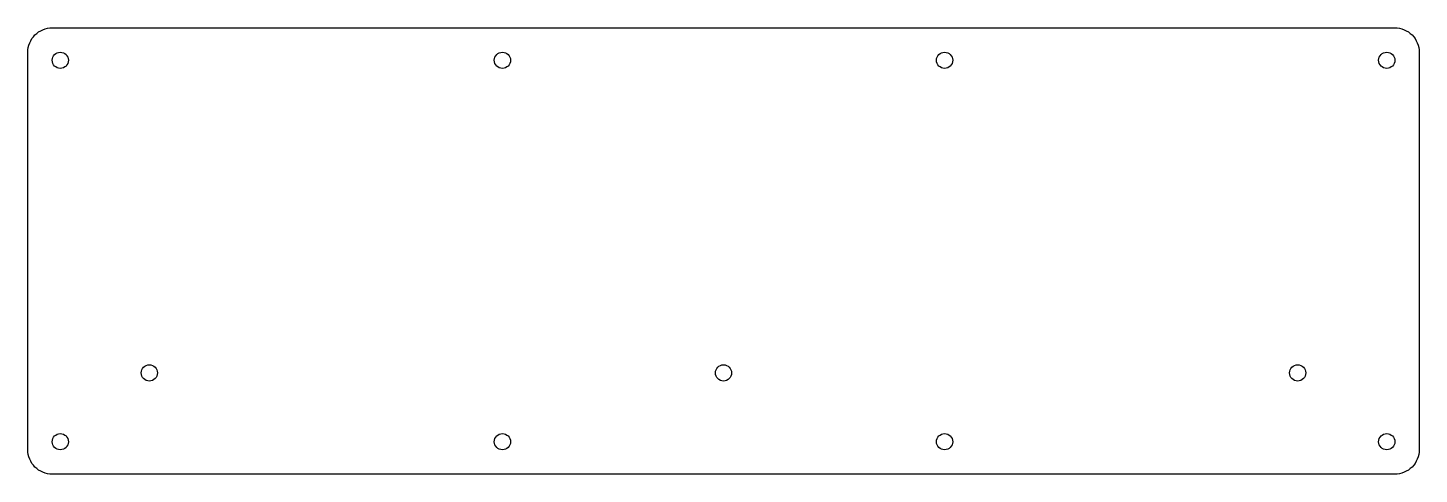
# Model space of a CAD drawing. Header units: millimetres. Extents: x -327 to 17, y -17 to 93.
import ezdxf

# ---------------------------------------------------------------- set-up
doc = ezdxf.new("R2010")
doc.units = ezdxf.units.MM
doc.layers.get('0').update_dxf_attribs({"linetype": 'CONTINUOUS'})

msp = doc.modelspace()

# ---------------------------------------------------------------- linework, layer by layer
msp.add_lwpolyline([(17, -11, -0.414214), (11, -17), (-320.56, -17, -0.414214), (-326.56, -11), (-326.56, 87.2, -0.414214), (-320.56, 93.2), (11, 93.2, -0.414214), (17, 87.2)], format="xyb", close=True)
for centre in [(-318.55, 85.19), (-209.37, 85.19), (-100.19, 85.19), (8.99, 85.19), (-296.56, 8), (-154.78, 8), (-13, 8), (-318.55, -8.99), (-209.37, -8.99), (-100.19, -8.99), (8.99, -8.99)]:
    msp.add_circle(centre, 2)

doc.saveas('drawing.dxf')
